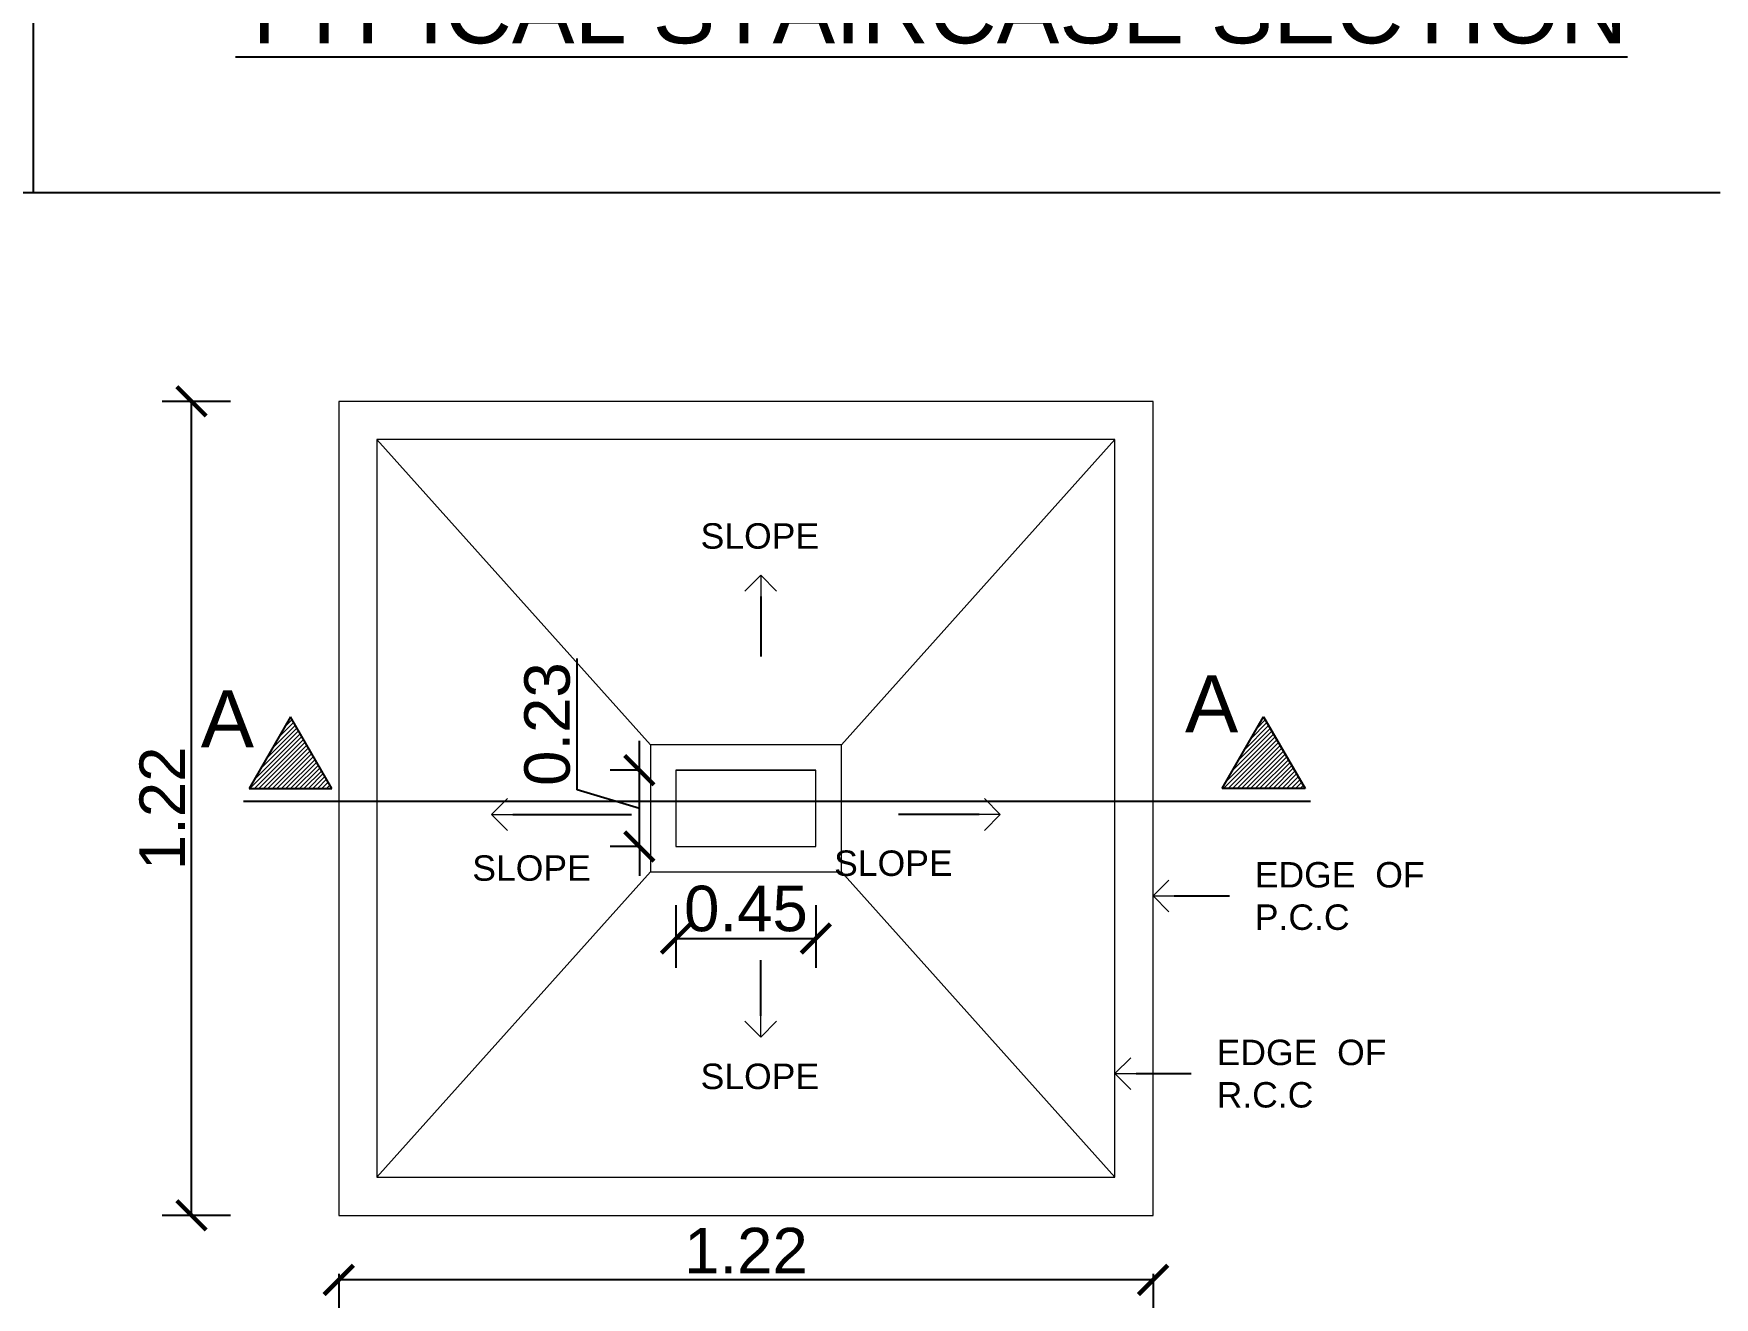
# Model space of a CAD drawing. Header units: metres. Extents: x 8742 to 14639, y -4028 to 1902.
# Drawn here: x 8811.73 to 8819.84, y 1870.61 to 1876.71 of the extents above; entities that cross this region are included whole.
import ezdxf

# ---------------------------------------------------------------- set-up
doc = ezdxf.new("R2010")
doc.units = ezdxf.units.M
for name, color, linetype, lineweight in [('DIM', 8, 'Continuous', 25), ('Hatch', 8, 'Continuous', 13), ('others', 4, 'Continuous', 15), ('TEXT', 3, 'Continuous', 25)]:
    doc.layers.add(name, color=color, linetype=linetype, lineweight=lineweight)
doc.styles.add('AR', font='arial.ttf')
doc.styles.add('ARIEL', font='arial.ttf')
doc.styles.add('ROMANS', font='romans')
doc.styles.get("Standard").update_dxf_attribs({"font": 'arial.ttf'})
doc.dimstyles.new('DIM-25', dxfattribs={"dimscale": 0.5, "dimtxt": 0.2, "dimasz": 0.1, "dimexe": 0.05, "dimexo": 0.05, "dimgap": 0.035, "dimtad": 1, "dimzin": 0, "dimdsep": 46, "dimtxsty": 'ROMANS', "dimblk": 'ARCHTICK', "dimcen": 0.09, "dimdle": 0.05, "dimclrd": 9, "dimclre": 9, "dimclrt": 4, "dimadec": 0, "dimazin": 0, "dimtfac": 1, "dimtofl": 0, "dimtmove": 1, "dimatfit": 0, "dimfxl": 0, "dimtolj": 1, "dimtzin": 0, "dimarcsym": 0})
doc.dimstyles.new('mohan', dxfattribs={"dimscale": 0.03, "dimtxt": 10, "dimasz": 4.5, "dimexe": 4.5, "dimexo": 9, "dimgap": 3, "dimtad": 1, "dimzin": 0, "dimdsep": 46, "dimtxsty": 'Standard', "dimblk": 'ARCHTICK', "dimcen": 0.09, "dimclrd": 8, "dimclre": 9, "dimclrt": 3, "dimadec": 0, "dimazin": 0, "dimtfac": 1, "dimtix": 1, "dimtmove": 2, "dimatfit": 0, "dimfxl": 0, "dimtolj": 1, "dimtzin": 0, "dimlwd": -1, "dimarcsym": 0})

# ---------------------------------------------------------------- blocks, each defined once
blk = doc.blocks.new('6')
at = {"layer": 'others', "linetype": 'ByBlock', "lineweight": -2}
for p, q in [((0, 0), (-1.5, 0)), ((0, 0), (-0.75, 0.75)), ((-0.75, -0.75), (0, 0))]:
    blk.add_line(p, q, dxfattribs=at)
blk = doc.blocks.new('_ArchTick')
at = {"color": 0, "linetype": 'ByBlock', "const_width": 0.15}
blk.add_lwpolyline([(-0.5, -0.5), (0.5, 0.5)], dxfattribs=at)
blk = doc.blocks.new('*D247')
at = {"layer": 'Defpoints', "color": 0, "ltscale": 7}
for p in [(1622.206861900489, 602.7983588544593), (1623.929171452613, 602.7983588544593), (1623.929171452613, 601.6659600855755)]:
    blk.add_point(p, dxfattribs=at)
at = {"layer": 'DIM', "color": 8, "linetype": 'Continuous', "lineweight": -2, "ltscale": 7}
for p, q in [((1622.206861900489, 602.0783588544592), (1622.206861900489, 601.3059600855755)), ((1623.929171452613, 602.0783588544592), (1623.929171452613, 601.3059600855755))]:
    blk.add_line(p, q, dxfattribs=at)
at = {"layer": 'DIM', "color": 8, "ltscale": 7}
blk.add_line((1622.206861900489, 601.6659600855755), (1623.929171452613, 601.6659600855755), dxfattribs=at)
at = {"layer": 'DIM', "color": 8, "ltscale": 7, "xscale": 0.36, "yscale": 0.36, "zscale": 0.36, "rotation": 180}
blk.add_blockref('_ArchTick', (1622.206861900489, 601.6659600855755), dxfattribs=at)
at = {"layer": 'DIM', "color": 8, "ltscale": 7, "xscale": 0.36, "yscale": 0.36, "zscale": 0.36}
blk.add_blockref('_ArchTick', (1623.929171452613, 601.6659600855755), dxfattribs=at)
at = {"layer": 'DIM', "color": 7, "ltscale": 7, "insert": (1623.068016676551, 602.0318809586997), "char_height": 0.56, "attachment_point": 5}
blk.add_mtext('\\A1;0.45', dxfattribs=at)
blk = doc.blocks.new('*D248')
at = {"layer": 'Defpoints', "color": 0, "ltscale": 7}
for p in [(1621.75642929537, 603.7378004283526), (1622.20686190049, 603.7378004283526), (1622.20686190049, 602.7983588544596)]:
    blk.add_point(p, dxfattribs=at)
at = {"layer": 'DIM', "color": 8, "ltscale": 7}
for p, q in [((1620.990317426338, 603.4979132021155), (1620.990317426338, 605.1125380315834)), ((1621.75642929537, 603.7378004283526), (1621.75642929537, 604.0978004283522)), ((1621.75642929537, 602.7983588544596), (1621.75642929537, 603.7378004283526)), ((1621.75642929537, 602.7983588544596), (1621.75642929537, 603.7378004283526)), ((1621.75642929537, 603.2680796414061), (1620.990317426338, 603.4979132021155)), ((1621.75642929537, 602.7983588544596), (1621.75642929537, 602.4383588544596))]:
    blk.add_line(p, q, dxfattribs=at)
at = {"layer": 'DIM', "color": 8, "linetype": 'Continuous', "lineweight": -2, "ltscale": 7}
for p, q in [((1621.75642929537, 603.7378004283526), (1621.396429295369, 603.7378004283526)), ((1621.75642929537, 602.7983588544596), (1621.396429295369, 602.7983588544596))]:
    blk.add_line(p, q, dxfattribs=at)
at = {"layer": 'DIM', "color": 8, "ltscale": 7, "xscale": 0.36, "yscale": 0.36, "zscale": 0.36}
for p, rotation in [((1621.75642929537, 603.7378004283526), 270), ((1621.75642929537, 602.7983588544596), 90)]:
    blk.add_blockref('_ArchTick', p, dxfattribs=dict(at, rotation=rotation))
at = {"layer": 'DIM', "color": 7, "ltscale": 7, "insert": (1620.624205557307, 604.3052256168489), "char_height": 0.56, "attachment_point": 5, "rotation": 90}
blk.add_mtext('\\A1;0.23', dxfattribs=at)
blk = doc.blocks.new('*D249')
at = {"layer": 'Defpoints', "color": 0, "ltscale": 7}
for p in [(1618.057661615833, 598.2577245806884), (1628.078371737275, 598.2577245806884), (1618.057661615833, 597.4630695886729)]:
    blk.add_point(p, dxfattribs=at)
at = {"layer": 'DIM', "color": 8, "linetype": 'Continuous', "lineweight": -2, "ltscale": 7}
for p, q in [((1618.057661615833, 597.5377245806885), (1618.057661615833, 597.1030695886727)), ((1628.078371737275, 597.5377245806885), (1628.078371737275, 597.1030695886727))]:
    blk.add_line(p, q, dxfattribs=at)
at = {"layer": 'DIM', "color": 8, "ltscale": 7}
blk.add_line((1628.078371737275, 597.4630695886729), (1618.057661615833, 597.4630695886729), dxfattribs=at)
at = {"layer": 'DIM', "color": 8, "ltscale": 7, "xscale": 0.36, "yscale": 0.36, "zscale": 0.36, "rotation": 180}
blk.add_blockref('_ArchTick', (1618.057661615833, 597.4630695886729), dxfattribs=at)
at = {"layer": 'DIM', "color": 8, "ltscale": 7, "xscale": 0.36, "yscale": 0.36, "zscale": 0.36}
blk.add_blockref('_ArchTick', (1628.078371737275, 597.4630695886729), dxfattribs=at)
at = {"layer": 'DIM', "color": 7, "ltscale": 7, "insert": (1623.068016676554, 597.8242155641163), "char_height": 0.56, "attachment_point": 5}
blk.add_mtext('\\A1;1.22', dxfattribs=at)
blk = doc.blocks.new('*D250')
at = {"layer": 'Defpoints', "color": 0, "ltscale": 7}
for p in [(1616.244813358393, 608.2784347021251), (1618.057661615835, 608.2784347021251), (1618.057661615835, 598.2577245806888)]:
    blk.add_point(p, dxfattribs=at)
at = {"layer": 'DIM', "color": 8, "linetype": 'Continuous', "lineweight": -2, "ltscale": 7}
for p, q in [((1616.724813358393, 608.2784347021251), (1615.884813358394, 608.2784347021251)), ((1616.724813358393, 598.2577245806888), (1615.884813358394, 598.2577245806888))]:
    blk.add_line(p, q, dxfattribs=at)
at = {"layer": 'DIM', "color": 8, "ltscale": 7}
blk.add_line((1616.244813358393, 598.2577245806888), (1616.244813358393, 608.2784347021251), dxfattribs=at)
at = {"layer": 'DIM', "color": 8, "ltscale": 7, "xscale": 0.36, "yscale": 0.36, "zscale": 0.36}
for p, rotation in [((1616.244813358393, 608.2784347021251), 90), ((1616.244813358393, 598.2577245806888), 270)]:
    blk.add_blockref('_ArchTick', p, dxfattribs=dict(at, rotation=rotation))
at = {"layer": 'DIM', "color": 7, "ltscale": 7, "insert": (1615.88366738295, 603.2680796414064), "char_height": 0.56, "attachment_point": 5, "rotation": 90}
blk.add_mtext('\\A1;1.22', dxfattribs=at)
blk = doc.blocks.new('*D330')
at = {"color": 9, "lineweight": -2}
for p, q in [((1.677017285134006, 1.00815260578856), (1.677017285134006, 1.347914510550465)), ((1.778267285134006, 1.052777605788605), (1.778267285134006, 1.102777605788605)), ((1.803762800571439, 1.052777605788605), (1.753267285134006, 1.052777605788605)), ((1.778267285134006, 0.9027776057885148), (1.778267285134006, 1.052777605788605)), ((1.778267285134006, 0.9777776057885604), (1.677017285134006, 1.00815260578856)), ((1.803762800571439, 0.9027776057885148), (1.753267285134006, 0.9027776057885148)), ((1.778267285134006, 0.9027776057885148), (1.778267285134006, 0.8527776057885148))]:
    blk.add_line(p, q, dxfattribs=at)
at = {"color": 9, "lineweight": -2, "xscale": 0.05, "yscale": 0.05, "zscale": 0.05}
for p, rotation in [((1.778267285134006, 1.052777605788605), 270), ((1.778267285134006, 0.9027776057885148), 90)]:
    blk.add_blockref('_ArchTick', p, dxfattribs=dict(at, rotation=rotation))
at = {"color": 4, "insert": (1.609517285134006, 1.178033558169513), "char_height": 0.1, "attachment_point": 5, "rotation": 90, "style": 'ROMANS'}
blk.add_mtext('\\A1;0.15', dxfattribs=at)
blk = doc.blocks.new('*D331')
at = {"color": 9, "lineweight": -2}
for p, q in [((2.278762800571598, 1.30946898688353), (2.309137800571598, 1.41071898688353)), ((2.309137800571598, 1.41071898688353), (2.648899705333503, 1.41071898688353)), ((2.128762800571621, 1.227777605788469), (2.128762800571621, 1.33446898688353)), ((2.428762800571576, 1.227777605788469), (2.428762800571576, 1.33446898688353)), ((2.128762800571621, 1.30946898688353), (2.078762800571621, 1.30946898688353)), ((2.128762800571621, 1.30946898688353), (2.428762800571576, 1.30946898688353)), ((2.428762800571576, 1.30946898688353), (2.478762800571575, 1.30946898688353))]:
    blk.add_line(p, q, dxfattribs=at)
at = {"color": 9, "lineweight": -2, "xscale": 0.05, "yscale": 0.05, "zscale": 0.05}
blk.add_blockref('_ArchTick', (2.128762800571621, 1.30946898688353), dxfattribs=at)
at = {"color": 9, "lineweight": -2, "xscale": 0.05, "yscale": 0.05, "zscale": 0.05, "rotation": 180}
blk.add_blockref('_ArchTick', (2.428762800571576, 1.30946898688353), dxfattribs=at)
at = {"color": 4, "insert": (2.47901875295255, 1.47821898688353), "char_height": 0.1, "attachment_point": 5, "style": 'ROMANS'}
blk.add_mtext('\\A1;0.30', dxfattribs=at)
blk = doc.blocks.new('xcvcb')
at = {"layer": 'Hatch', "ltscale": 0.1}
for p, q in [((1617.165428904398, 603.8803386980752), (1617.542613944641, 604.2575237383157)), ((1617.241048144278, 604.0113150635638), (1617.522351830382, 604.2926187496768)), ((1617.316667384161, 604.1422914290706), (1617.502089716127, 604.3277137610381)), ((1617.392286624035, 604.2732677945614), (1617.481827601872, 604.3628087723991)), ((1629.131948578307, 603.8635572392118), (1629.521418499054, 604.2530271599749)), ((1629.20756781818, 603.9945336047005), (1629.501156384799, 604.288122171336)), ((1629.283187058053, 604.1255099702072), (1629.480894270544, 604.3232171826972)), ((1629.358806297926, 604.2564863356961), (1629.460632156279, 604.3583121940583)), ((1629.434425537798, 604.3874627011866), (1629.440370042024, 604.3934072054016)), ((1616.963477567714, 603.512315984515), (1617.603400287405, 604.1522387042166)), ((1617.014190424653, 603.61838596708), (1617.583138173168, 604.1873337155937)), ((1617.01883469334, 603.512315984515), (1617.623662401677, 604.1171436928717)), ((1617.074191818957, 603.512315984515), (1617.643924515937, 604.0820486815105)), ((1617.089809664525, 603.7493623325847), (1617.562876058896, 604.2224287269547)), ((1617.129548944572, 603.512315984515), (1617.664186630191, 604.0469536701493)), ((1628.946778700463, 603.512315984515), (1629.582204841823, 604.1477421258758)), ((1628.980710098555, 603.6016045082323), (1629.561942727568, 604.1828371372369)), ((1629.002135826078, 603.512315984531), (1629.602466956078, 604.1126471145147)), ((1629.056329338434, 603.7325808737212), (1629.54168061331, 604.2179321485979)), ((1629.057492951696, 603.512315984515), (1629.622729070333, 604.0775521031696)), ((1629.112850077321, 603.512315984515), (1629.642991184591, 604.0424570917925)), ((1617.184906070189, 603.512315984515), (1617.684448744447, 604.0118586587882)), ((1617.240263195807, 603.512315984515), (1617.704710858702, 603.9767636474111)), ((1617.295620321424, 603.512315984515), (1617.72497297296, 603.94166863605)), ((1617.350977447039, 603.512315984515), (1617.745235087215, 603.9065736247068)), ((1617.406334572657, 603.512315984515), (1617.76549720147, 603.8714786133279)), ((1617.461691698275, 603.512315984515), (1617.785759315725, 603.8363836019848)), ((1629.168207202946, 603.512315984515), (1629.663253298846, 604.0073620804312)), ((1629.223564328563, 603.512315984515), (1629.683515413101, 603.9722670690703)), ((1629.278921454181, 603.512315984531), (1629.70377752736, 603.9371720577093)), ((1629.334278579795, 603.512315984515), (1629.724039641629, 603.9020770463483)), ((1629.389635705414, 603.512315984531), (1629.744301755869, 603.8669820349871)), ((1629.444992831031, 603.512315984515), (1629.764563870142, 603.831887023626)), ((1617.517048823889, 603.512315984515), (1617.806021429984, 603.8012885906057)), ((1617.572405949514, 603.512315984515), (1617.826283544238, 603.7661935792465)), ((1617.627763075142, 603.512315984515), (1617.846545658493, 603.7310985678853)), ((1617.683120200757, 603.512315984515), (1617.866807772748, 603.6960035565243)), ((1617.738477326374, 603.512315984515), (1617.887069887014, 603.6609085451632)), ((1617.793834451992, 603.512315984515), (1617.907332001269, 603.6258135338182)), ((1629.500349956649, 603.512315984515), (1629.784825984397, 603.7967920122647)), ((1629.555707082263, 603.512315984531), (1629.805088098656, 603.761697000904)), ((1629.611064207899, 603.512315984515), (1629.825350212911, 603.7266019895445)), ((1629.666421333513, 603.512315984531), (1629.845612327166, 603.6915069781835)), ((1629.721778459124, 603.512315984515), (1629.86587444142, 603.6564119668224)), ((1617.849191577606, 603.512315984515), (1617.927594115527, 603.5907185224411)), ((1617.904548703223, 603.512315984515), (1617.947856229783, 603.5556235110801)), ((1617.959905828842, 603.512315984515), (1617.968118344037, 603.5205284997188)), ((1629.777135584749, 603.512315984515), (1629.886136555679, 603.6213169554612)), ((1629.832492710366, 603.512315984515), (1629.906398669934, 603.5862219440822)), ((1629.887849835981, 603.512315984515), (1629.926660784189, 603.5511269327393)), ((1629.943206961598, 603.512315984531), (1629.946922898444, 603.516031921362))]:
    blk.add_line(p, q, dxfattribs=at)
at = {"layer": 'others'}
for p, q in [((1628.078371737275, 608.2784347021251), (1618.057661615833, 608.2784347021251)), ((1618.057661615833, 608.2784347021251), (1618.057661615833, 598.2577245806884)), ((1628.078371737275, 598.2577245806884), (1628.078371737275, 608.2784347021251)), ((1627.608650950322, 607.8087139151946), (1618.52738240278, 607.8087139151946)), ((1618.52738240278, 607.8087139151946), (1618.52738240278, 598.7274453676171)), ((1618.52738240278, 607.8087139151946), (1621.893714709193, 604.0509476196567)), ((1624.242318643915, 604.0509476196567), (1627.608650950322, 607.8087139151946)), ((1627.608650950322, 598.7274453676171), (1627.608650950322, 607.8087139151946)), ((1624.242318643915, 604.0509476196567), (1621.893714709193, 604.0509476196567)), ((1621.893714709193, 604.0509476196567), (1621.893714709193, 602.485211663157)), ((1624.242318643915, 602.485211663157), (1624.242318643915, 604.0509476196567)), ((1622.206861900489, 603.7378004283523), (1623.929171452613, 603.7378004283523)), ((1623.929171452613, 603.7378004283523), (1622.206861900489, 603.7378004283523)), ((1622.206861900489, 603.7378004283523), (1622.206861900489, 602.7983588544593)), ((1623.929171452613, 602.7983588544593), (1623.929171452613, 603.7378004283523)), ((1622.206861900489, 602.7983588544593), (1623.929171452613, 602.7983588544593)), ((1621.893714709193, 602.485211663157), (1618.52738240278, 598.7274453676171)), ((1621.893714709193, 602.485211663157), (1624.242318643915, 602.485211663157)), ((1624.242318643915, 602.485211663157), (1627.608650950322, 598.7274453676171)), ((1618.52738240278, 598.7274453676171), (1627.608650950322, 598.7274453676171)), ((1618.057661615833, 598.2577245806884), (1628.078371737275, 598.2577245806884))]:
    blk.add_line(p, q, dxfattribs=at)
at = {"layer": 'TEXT', "ltscale": 0.1}
for p, q in [((1617.462905366776, 604.3955830449704), (1616.952950891673, 603.512315984515)), ((1617.970536880249, 603.512315984515), (1617.462905366776, 604.3955830449704)), ((1628.929159345351, 603.512315984515), (1629.439113820471, 604.3955830449704)), ((1629.439113820471, 604.3955830449704), (1629.949068295591, 603.512315984515)), ((1616.952950891673, 603.512315984515), (1617.970536880249, 603.512315984515)), ((1629.949068295591, 603.512315984515), (1628.929159345351, 603.512315984515))]:
    blk.add_line(p, q, dxfattribs=at)
at = {"layer": 'TEXT', "ltscale": 2}
blk.add_line((1616.8851933029, 603.3557423888708), (1630.016825884364, 603.3557423888708), dxfattribs=at)
at = {"layer": 'TEXT'}
for points in [[(1623.250449309431, 605.8781175554143), (1623.250449309431, 605.1371315502097)], [(1620.198338658034, 603.1934069040419), (1621.65885431573, 603.1934069040419)], [(1625.937694695064, 603.1934069040419), (1624.946899824319, 603.1934069040419)], [(1628.339327730023, 602.189891517404), (1629.017813311161, 602.189891517404)], [(1623.250449309431, 600.7130195347756), (1623.250449309431, 601.3990277326022)], [(1627.869606943075, 600.0029050488026), (1628.548092524215, 600.0029050488026)]]:
    blk.add_lwpolyline(points, dxfattribs=at)
at = {"layer": 'others'}
for p, xscale, yscale, zscale, rotation in [((1623.250449309431, 606.1390735481542), 0.2609559927458893, 0.2609559927458893, 0.2609559927458893, 90), ((1619.937382665287, 603.1934069040419), 0.2609559927458698, 0.2609559927458698, 0.2609559927458698, 180), ((1628.078371737275, 602.189891517404), 0.2609559927458698, 0.2609559927458698, 0.2609559927458698, 180), ((1623.250449309431, 600.4520635420373), 0.2609559927458893, 0.2609559927458893, 0.2609559927458893, 270), ((1627.608650950322, 600.0029050488026), 0.2609559927458698, 0.2609559927458698, 0.2609559927458698, 180)]:
    blk.add_blockref('6', p, dxfattribs=dict(at, xscale=xscale, yscale=yscale, zscale=zscale, rotation=rotation))
at = {"layer": 'others', "xscale": 0.2609559927458698, "yscale": 0.2609559927458698, "zscale": 0.2609559927458698}
blk.add_blockref('6', (1626.198650687822, 603.1934069040419), dxfattribs=at)
at = {"layer": 'TEXT', "style": 'AR'}
for s, height, p in [('SLOPE', 0.3131471912950436, (1622.510027836261, 606.4651708696573)), ('A', 0.7045811804138481, (1628.471496938545, 604.2028242451263)), ('A', 0.7045811804138481, (1616.357900745668, 604.0183999035014)), ('SLOPE', 0.3131471912950436, (1619.699761556129, 602.3768609243826)), ('SLOPE', 0.3131471912950436, (1624.153475645635, 602.4365277661386)), ('EDGE  OF', 0.3131471912950436, (1629.330960502449, 602.2942739144983)), ('P.C.C', 0.3131471912950436, (1629.330960502449, 601.7723619290038)), ('EDGE  OF', 0.3131471912950436, (1628.861239715518, 600.1072874458984)), ('SLOPE', 0.3131471912950436, (1622.510027836261, 599.8128190292483)), ('R.C.C', 0.3131471912950436, (1628.861239715518, 599.5853754604202))]:
    blk.add_text(s, height=height, dxfattribs=at).set_placement(p)
at = {"layer": 'DIM', "ltscale": 7}
for base, p1, p2, text, picture, middle in [((1616.244813358393, 608.2784347021251), (1618.057661615833, 598.2577245806884), (1618.057661615833, 608.2784347021251), '1.22', '*D250', (1615.88366738295, 603.2680796414064)), ((1621.75642929537, 603.7378004283526), (1622.206861900489, 602.7983588544593), (1622.206861900489, 603.7378004283523), '0.23', '*D248', (1620.624205557307, 603.5779132021147))]:
    dim = blk.add_linear_dim(base=base, p1=p1, p2=p2, angle=90, text=text, dimstyle='mohan', override={"dimscale": 0.08, "dimtxt": 7, "dimgap": 1, "dimtad": 1, "dimdec": 2, "dimzin": 3, "dimlunit": 2, "dimtdec": 2, "dimtix": 0, "dimtofl": 1, "dimtmove": 1}, dxfattribs=at)
    dim.commit()
    dim.dimension.update_dxf_attribs({"geometry": picture, "text_midpoint": middle})
for base, p1, p2, text, picture, middle in [((1623.929171452613, 601.6659600855755), (1622.206861900489, 602.7983588544593), (1623.929171452613, 602.7983588544593), '0.45', '*D247', (1623.068016676551, 602.0318809586997)), ((1618.057661615833, 597.4630695886729), (1628.078371737275, 598.2577245806884), (1618.057661615833, 598.2577245806884), '1.22', '*D249', (1623.068016676554, 597.8242155641163))]:
    dim = blk.add_linear_dim(base=base, p1=p1, p2=p2, text=text, dimstyle='mohan', override={"dimscale": 0.08, "dimtxt": 7, "dimgap": 1, "dimtad": 1, "dimdec": 2, "dimzin": 3, "dimlunit": 2, "dimtdec": 2, "dimtix": 0, "dimtofl": 1, "dimtmove": 1}, dxfattribs=at)
    dim.commit()
    dim.dimension.update_dxf_attribs({"geometry": picture, "text_midpoint": middle})
blk = doc.blocks.new('A$C6E8D55DA')
h = blk.add_hatch()
h.set_pattern_fill('ANSI32', color=256, scale=0.1)
h.set_pattern_definition([(44.99999999999999, (-831.1260285134648, -504.4422124165387), (-0.0265165042944955, 0.0265165042944955), []), (44.99999999999999, (-831.1083508439649, -504.4422124165387), (-0.0265165042944955, 0.0265165042944955), [])])
h.paths.add_polyline_path([(3.328762800571212, 1.652777605788742), (3.028762800571257, 1.652777605788742), (3.028762800571257, 1.502777605788651)])
h.paths.add_polyline_path([(3.028762800571257, 1.502777605788651), (2.728762800571303, 1.502777605788651), (2.728762800571303, 1.352777605788787)])
h.paths.add_polyline_path([(2.728762800571303, 1.352777605788787), (2.428762800571576, 1.352777605788787), (2.428762800571576, 1.202777605788696)])
h.paths.add_polyline_path([(2.428762800571576, 1.202777605788696), (2.128762800571621, 1.202777605788696), (2.128762800571621, 1.052777605788833)])
h.paths.add_polyline_path([(2.128762800571621, 1.052777605788833), (1.828762800571439, 1.052777605788833), (1.828762800571439, 0.9027776057889696)])
h.paths.add_polyline_path([(1.828762800571439, 0.9027776057889696), (1.528762800571485, 0.9027776057889696), (1.528762800571485, 0.7527776057891061)])
h.paths.add_polyline_path([(1.528762800571485, 0.7527776057891061), (1.287531437626967, 0.7527776057891061), (1.287531437626967, 0.6321619243167333)])
h = blk.add_hatch()
h.set_pattern_fill('AR-CONC', color=256, scale=0.01)
h.set_pattern_definition([(49.99999999999999, (-831.1260285134648, -504.4422124165387), (0.0717260182600754, -0.0062752134982595), [0.0075, -0.0825]), (355, (-831.1260285134648, -504.4422124165387), (-0.0138751333613, 0.0752192133700012), [0.006, -0.066]), (100.45144446, (-831.1200513453647, -504.4427353509388), (0.0578508846727112, 0.0689439990968629), [0.006374019200000001, -0.0701142112]), (46.18420000000002, (-831.1260285134648, -504.4222124165391), (0.1067241330671572, -0.0165519280793077), [0.01125, -0.1237499999999999]), (96.63563549000001, (-831.1171348389647, -504.423591747239), (0.0934661945674229, 0.097411860077455), [0.0095610342, -0.1051713759999999]), (351.1841639899999, (-831.1260285134648, -504.4222124165391), (0.0934661945054773, 0.097411860026999), [0.009000000000000001, -0.0990000001]), (20.99999999999999, (-831.1160285134648, -504.4272124165389), (0.0596907052118462, -0.0402618890665339), [0.0075, -0.0825]), (326, (-831.1160285134648, -504.4272124165389), (0.0243315331921582, 0.0725150045046853), [0.006, -0.066]), (71.45144473999999, (-831.1110542880647, -504.4305675739385), (0.0840222376729971, 0.0322531152806354), [0.006374019, -0.0701142112]), (37.49999999999999, (-831.1260285134648, -504.4422124165387), (0.0012159855317291, 0.0332893853831311), [0, -0.0652, 0, -0.067, 0, -0.06625]), (7.499999999999996, (-831.1260285134648, -504.4422124165387), (0.0263069537442149, 0.039441171188236), [0, -0.0382, 0, -0.0637, 0, -0.02525]), (327.5, (-831.1483285134648, -504.4422124165387), (0.0533822436172409, -0.002255487173438), [0, -0.025, 0, -0.078, 0, -0.1035]), (317.5, (-831.1583285134648, -504.4422124165387), (0.0583186169342386, 0.0100104982332318), [0, -0.0325, 0, -0.0518, 0, -0.0735])])
h.paths.add_polyline_path([(1.287531437626967, 0.6321619243162786), (1.287531437626967, 0.4644568260039251), (3.328762800571212, 1.485072507475933), (3.328762800571212, 1.652777605788287)])
for p, q in [((3.328762800571212, 2.627777605788196), (1.287531437626967, 1.607161924316187)), ((3.328762800571212, 2.571875906350669), (1.287531437626967, 1.55126022487866)), ((3.328762800571212, 2.477777605788332), (1.287531437626967, 1.457161924316096)), ((3.172512800571212, 2.399652605788332), (3.172512800571212, 2.493750906350896)), ((3.185012800571485, 2.405902605788241), (3.185012800571485, 2.500000906350805)), ((3.328762800571212, 2.421875906350805), (1.287531437626967, 1.401260224878797)), ((3.172512800571212, 1.652777605788287), (3.172512800571212, 2.343750906350805)), ((3.185012800571485, 1.652777605788287), (3.185012800571485, 2.350000906350715)), ((2.572512800571303, 2.099652605788378), (2.572512800571303, 2.193750906350942)), ((2.585012800571348, 2.105902605788287), (2.585012800571348, 2.200000906350851)), ((2.572512800571303, 1.35277760578856), (2.572512800571303, 2.043750906350851)), ((2.585012800571348, 1.35277760578856), (2.585012800571348, 2.05000090635076)), ((1.972512800571621, 1.799652605788423), (1.972512800571621, 1.893750906350987)), ((1.985012800571666, 1.80590260578856), (1.985012800571666, 1.900000906350896)), ((1.972512800571621, 1.052777605788605), (1.972512800571621, 1.743750906351124)), ((1.985012800571439, 1.052777605788605), (1.985012800571439, 1.750000906351033)), ((3.328762800571212, 1.652777605788287), (1.287531437626967, 0.6321619243162786)), ((1.372512800571712, 1.499652605788469), (1.372512800571712, 1.593750906351033)), ((1.38501280057153, 1.505902605788605), (1.38501280057153, 1.600000906350942)), ((3.328762800571212, 1.485072507475933), (1.287531437626967, 0.4644568260039251)), ((1.372512800571485, 0.7527776057886513), (1.372512800571485, 1.443750906350942)), ((1.38501280057153, 0.7527776057886513), (1.38501280057153, 1.450000906351078))]:
    blk.add_line(p, q)
at = {"color": 193, "linetype": 'ByBlock'}
blk.add_line((1.972512800571621, 1.052777605788605), (1.972512800571621, 1.893750906350987), dxfattribs=at)
at = {"color": 192, "linetype": 'ByBlock'}
blk.add_line((1.528762800571485, 0.9027776057885148), (1.528762800571485, 0.7527776057886513), dxfattribs=at)
at = {"color": 190, "linetype": 'ByBlock'}
blk.add_line((1.528762800571485, 0.9027776057885148), (1.828762800571439, 0.9027776057885148), dxfattribs=at)
at = {"linetype": 'Continuous'}
for points in [[(3.328762800571212, 1.447572507476024), (3.328762800571212, 2.018925056632042), (3.380278002192653, 2.037675056631996), (3.277247598953408, 2.075175056630541), (3.328762800571212, 2.093925056632315), (3.328762800571212, 2.665277605788332)], [(1.287531437626967, 0.4269568260037886), (1.287531437626967, 0.9983093751600336), (1.339046639243179, 1.017059375164535), (1.236016236003933, 1.05455937516308), (1.287531437626967, 1.073309375160079), (1.287531437626967, 1.644661924316324)]]:
    blk.add_lwpolyline(points, dxfattribs=at)
for points in [[(3.028762800571257, 1.502777605788423), (3.028762800571257, 1.652777605788287), (3.328762800571212, 1.652777605788287)], [(2.728762800571303, 1.35277760578856), (2.728762800571303, 1.502777605788423), (3.028762800571257, 1.502777605788423)], [(2.428762800571576, 1.202777605788469), (2.428762800571576, 1.35277760578856), (2.728762800571303, 1.35277760578856)], [(2.128762800571621, 1.052777605788605), (2.128762800571621, 1.202777605788469), (2.428762800571576, 1.202777605788469)], [(1.828762800571439, 0.9027776057885148), (1.828762800571439, 1.052777605788605), (2.128762800571621, 1.052777605788605)], [(1.528762800571485, 0.7527776057886513), (1.528762800571485, 0.9027776057885148), (1.828762800571439, 0.9027776057885148)], [(1.287531437626967, 0.7527776057886513), (1.528762800571485, 0.7527776057886513)]]:
    blk.add_lwpolyline(points)
at = {"color": 4, "style": 'ARIEL'}
blk.add_text('%%UTYPICAL STAIRCASE SECTION', height=0.15, dxfattribs=at).set_placement((0.5173896486760441, 0.0841022676299872))
at = {"color": 4, "insert": (1.449999936997755, 1.863398634152872), "char_height": 0.1, "width": 1.451997513488777, "attachment_point": 9, "style": 'ROMANS'}
blk.add_mtext('\\A1;HANDRAIL FOR PHYSICALLY HANDICAPPED 0.75m & 0.90m HEIGHT', dxfattribs=at)
dim = blk.add_linear_dim(base=(2.428762800571576, 1.30946898688353), p1=(2.128762800571621, 1.202777605788469), p2=(2.428762800571576, 1.202777605788469), dimstyle='DIM-25')
dim.commit()
dim.dimension.update_dxf_attribs({"geometry": '*D331', "text_midpoint": (2.326637800571598, 1.47821898688353)})
dim = blk.add_linear_dim(base=(1.778267285134006, 1.052777605788605), p1=(1.828762800571439, 0.9027776057885148), p2=(1.828762800571439, 1.052777605788605), angle=90, dimstyle='DIM-25')
dim.commit()
dim.dimension.update_dxf_attribs({"geometry": '*D330', "text_midpoint": (1.609517285134006, 1.02565260578856)})
for points in [[(1.917401178614909, 1.890596220475345), (1.658251243365384, 2.08993386102793), (1.498714211238166, 2.08993386102793)], [(1.84007185856808, 1.701422838840244), (1.658251243365384, 2.08993386102793)]]:
    blk.add_leader(points, dimstyle='DIM-25', override={"dimgap": 0.035, "dimtad": 0})

msp = doc.modelspace()

# ---------------------------------------------------------------- linework, layer by layer
at = {"color": 8}
for p, q in [((8811.73225686383, 1875.941078833127), (8811.73225686383, 1884.219269689217)), ((8803.596711014266, 1875.940744058552), (8819.867802713392, 1875.941413607703))]:
    msp.add_line(p, q, dxfattribs=at)

# ---------------------------------------------------------------- block references
at = {"xscale": 2.16, "yscale": 2.16, "zscale": 2.16}
msp.add_blockref('A$C6E8D55DA', (8811.589120295832, 1876.479721948578), dxfattribs=at)
at = {"color": 10, "xscale": 0.3919645518982784, "yscale": 0.3919645518982784, "zscale": 0.3919645518982784}
msp.add_blockref('xcvcb', (8178.983308419836, 1636.509953366668), dxfattribs=at)

doc.saveas('drawing.dxf')
